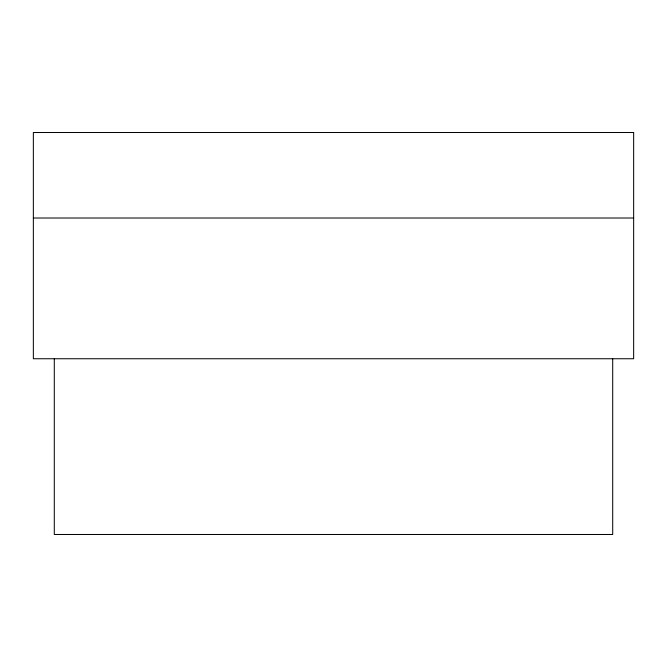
<?xml version="1.0" encoding="UTF-8"?>
<svg xmlns="http://www.w3.org/2000/svg" width="667" height="667" viewBox="0 0 667 667"><rect width="100%" height="100%" fill="white"/><g stroke="black" fill="none" stroke-linecap="round" stroke-linejoin="round"><path stroke-width="1" d="M33.35 218.017L633.65 218.017M612.706 358.796L612.706 534.484L54.294 534.484L54.294 358.796M633.65 132.516L33.35 132.516L33.35 358.746L633.65 358.746L633.65 132.516"/></g></svg>
